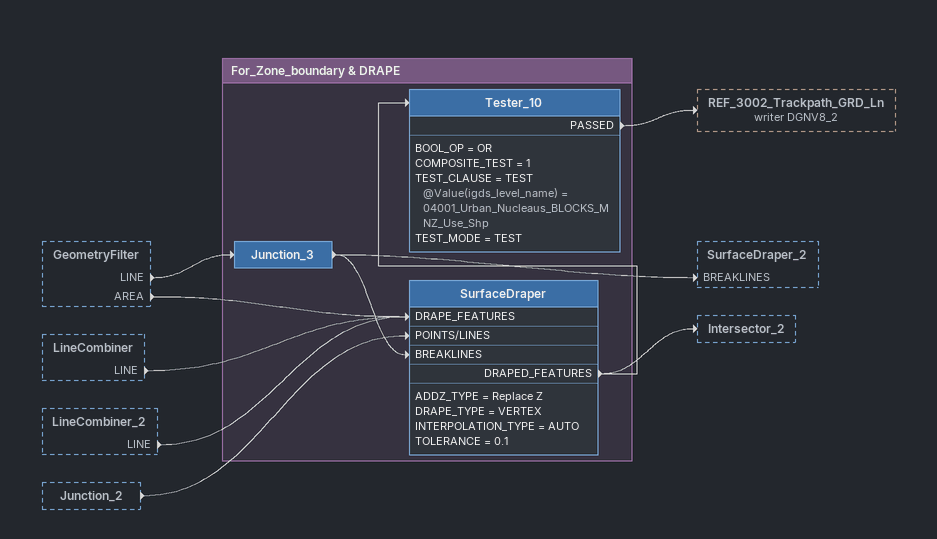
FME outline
GeometryFilter [outside]
    LINE -> Junction_3
    AREA -> SurfaceDraper [DRAPE_FEATURES]
LineCombiner [outside]
    LINE -> SurfaceDraper [DRAPE_FEATURES]
LineCombiner_2 [outside]
    LINE -> SurfaceDraper [DRAPE_FEATURES]
Junction_2 [outside]
    -> SurfaceDraper [POINTS/LINES]

Bookmark: For_Zone_boundary & DRAPE
Junction_3
    -> SurfaceDraper [BREAKLINES]
    -> SurfaceDraper_2 [BREAKLINES]
SurfaceDraper
    ADDZ_TYPE = Replace Z
    DRAPE_TYPE = VERTEX
    INTERPOLATION_TYPE = AUTO
    TOLERANCE = 0.1
    DRAPED_FEATURES -> Intersector_2
    DRAPED_FEATURES -> Tester_10
Tester_10
    BOOL_OP = OR
    COMPOSITE_TEST = 1
    TEST_CLAUSE = TEST @Value(igds_level_name) = 04001_Urban_Nucleaus_BLOCKS_MNZ_Use_Shp
    TEST_MODE = TEST
    PASSED -> REF_3002_Trackpath_GRD_Ln (writer DGNV8_2)
